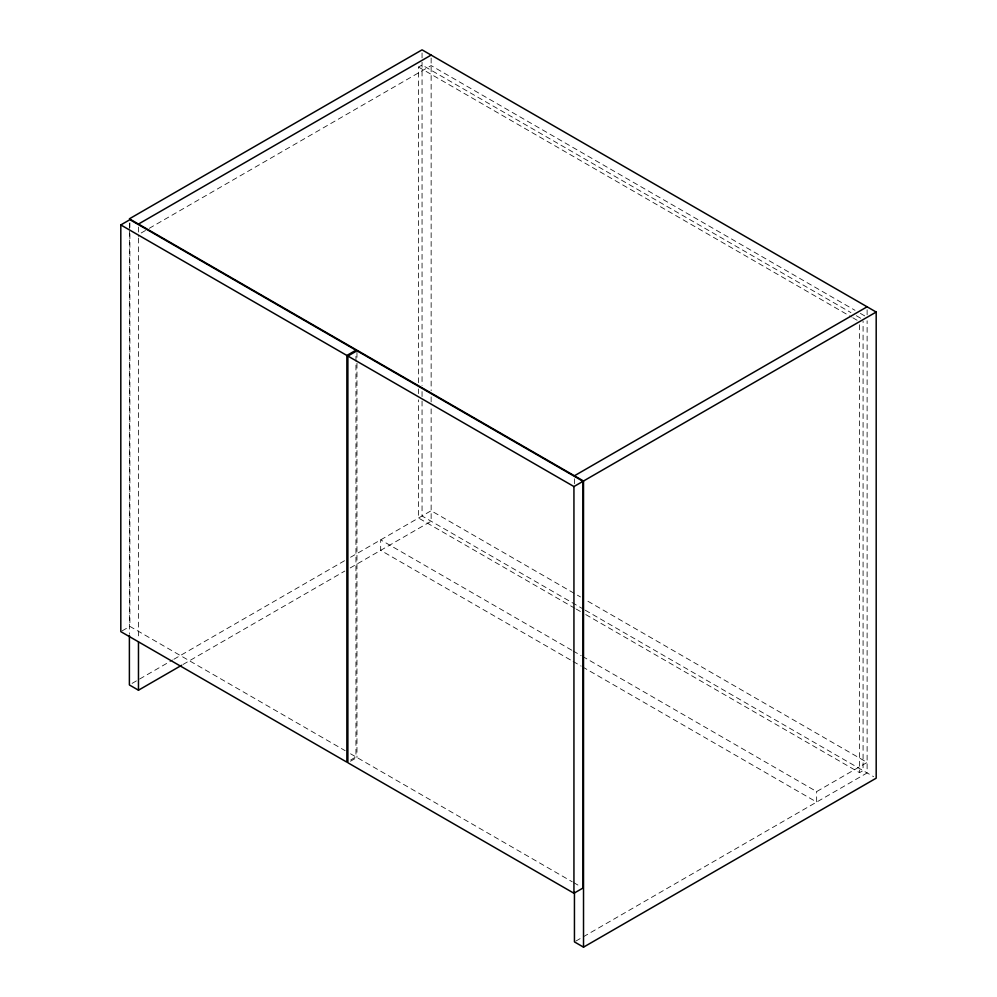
<?xml version="1.0" encoding="UTF-8"?>
<svg xmlns="http://www.w3.org/2000/svg" width="997" height="997" viewBox="0 0 997 997"><rect width="100%" height="100%" fill="white"/><g stroke="black" fill="none" stroke-linecap="round" stroke-linejoin="round"><path stroke-width="0.75" stroke-dasharray="4.99 3.74" d="M418.516 382.723L418.516 67.036L422.055 65.004L850.939 312.609M141.163 232.999L147.905 229.098M149.251 228.325L431.14 65.578L855.002 310.304M122.108 630.889L129.884 626.39L345.186 750.691M132.078 683.394L172.543 660.039M173.889 659.254L345.174 560.364M350.57 557.248L431.14 510.738L580.503 596.966M182.974 664.501L344.812 571.057M350.209 567.941L431.14 521.232L431.14 406.253M350.757 759.913L355.954 756.91L355.954 353.312M350.47 761.234L356.963 757.496L572.253 881.797M582.522 656.4L816.655 791.581L867.116 762.443L585.875 600.082M585.762 614.576L859.539 772.638L863.078 770.606L863.078 321.171M575.792 941.131L867.116 772.937L867.116 320.785M860.386 313.407L865.77 316.51M856.336 315.725L863.078 319.626M418.516 67.036L851.45 316.984M852.796 317.769L859.539 321.657M583.893 609.416L422.055 515.985L422.055 400.906M585.239 610.201L873.596 776.675M574.97 608.344L418.516 518.016L418.516 399.834M576.316 609.13L580.366 611.46M571.755 650.194L380.68 539.875L380.68 550.356L571.755 660.675M573.101 650.966L581.176 655.627M573.101 661.447L581.176 666.121M582.522 666.893L816.655 802.074L816.655 791.581M350.57 753.807L355.954 756.91M573.599 882.569L580.329 886.458M867.116 309.793L867.116 317.295M859.539 324.773L859.539 772.638M574.446 478.772L574.446 485.09M431.14 58.088L431.14 390.712M431.14 396.931L431.14 404.695M422.055 52.953L422.055 60.73M422.055 62.275L422.055 385.465M422.055 391.572L422.055 399.448M418.516 388.942L418.516 393.616M356.963 352.34L356.963 361.662M356.963 363.207L356.963 757.496M138.471 227.067L138.471 236.501M138.471 238.046L138.471 638.927M129.884 222.805L129.884 227.453M129.884 233.659L129.884 626.39M129.386 223.478L129.386 229.696M129.386 231.254L129.386 633.681"/><path stroke-width="1.5" d="M120.811 224.936L129.884 219.689L355.954 350.209L346.869 355.455L120.811 224.936L120.811 631.637L346.869 762.157L346.869 355.455M138.471 224.063L431.14 55.097M347.878 356.041L356.963 350.794L583.021 481.314L583.021 888.015L573.936 893.25L347.878 762.742L347.878 356.041L573.936 486.548L583.021 481.314M129.386 635.239L129.386 684.951L138.471 690.198L181.628 665.286M574.446 475.768L867.116 306.802M876.189 312.049L422.055 49.85L129.386 218.817L583.519 481.015L876.189 312.049L876.189 778.183L583.519 947.15L574.446 941.903L574.446 892.19M583.519 481.015L583.519 947.15M573.936 486.548L573.936 893.25M138.471 642.031L138.471 690.198"/></g></svg>
